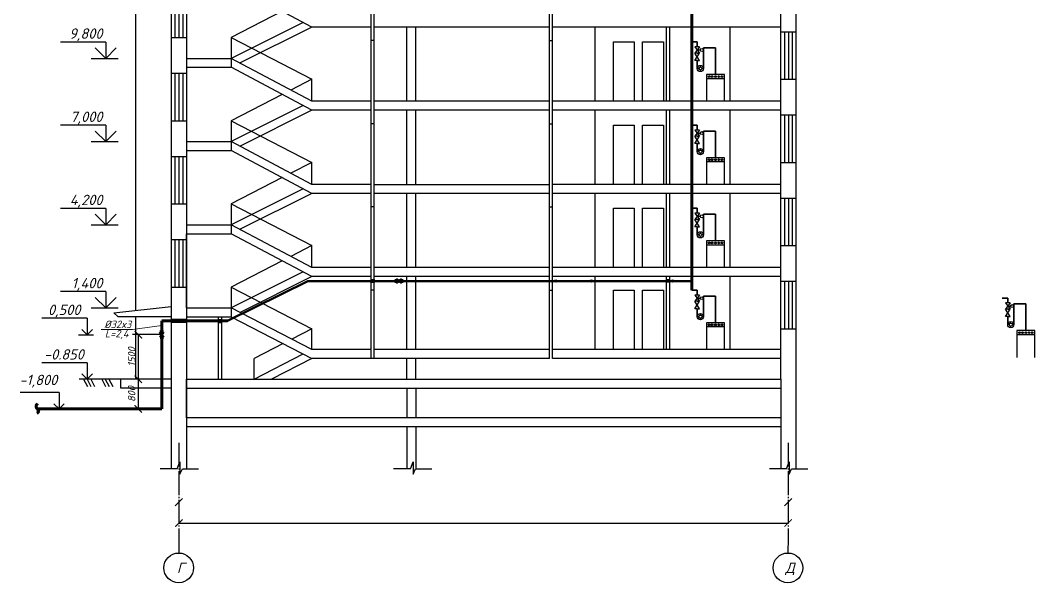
# Model space of a CAD drawing. Header units: millimetres. Extents: x -710977 to 10671, y -929782 to 89628.
# Drawn here: x 3956.1 to 4297.5, y 3958.4 to 4147.8 of the extents above; entities that cross this region are included whole.
import ezdxf
from ezdxf.enums import TextEntityAlignment as Align

# ---------------------------------------------------------------- set-up
doc = ezdxf.new("R2010")
doc.units = ezdxf.units.MM
doc.header["$LTSCALE"] = 0.4
doc.linetypes.add('ГОСТ 2.303 5', pattern=[24, 20, -1.5, 1, -1.5])
for name, color, linetype, lineweight in [('A-WALL', 113, 'Continuous', 9), ('I-WALL', 2, 'Continuous', 9), ('среднегодовой', 255, 'Continuous', 25)]:
    doc.layers.add(name, color=color, linetype=linetype, lineweight=lineweight)
for name, color, linetype in [('VPORTS', 7, 'Continuous'), ('аксонометрия', 84, 'Continuous'), ('кварталыИнфо', 7, 'Continuous'), ('оси', 255, 'Continuous'), ('СхемаГидравлика', 7, 'Continuous')]:
    doc.layers.add(name, color=color, linetype=linetype)
doc.styles.add('Zhenka', font='isocpeur.ttf', dxfattribs={"height": 400})
doc.styles.add('ГОСТ 2.304', font='isocpeui.ttf')
doc.styles.add('размерный', font='isocpeui.ttf')
doc.dimstyles.new('размерный', dxfattribs={"dimtxt": 5, "dimasz": 2.5, "dimexe": 2, "dimexo": 0, "dimgap": 1, "dimtad": 1, "dimtxsty": 'размерный', "dimblk": 'ARCHTICK', "dimcen": 2.5, "dimadec": 0, "dimazin": 0, "dimtfac": 1, "dimtmove": 0, "dimatfit": 2, "dimfxl": 1.25, "dimarcsym": 0})

# ---------------------------------------------------------------- blocks, each defined once
blk = doc.blocks.new('_ArchTick')
at = {"color": 0, "linetype": 'ByBlock', "const_width": 0.15}
blk.add_lwpolyline([(-0.5, -0.5), (0.5, 0.5)], dxfattribs=at)
blk = doc.blocks.new('*D42')
at = {"layer": 'Defpoints', "color": 0, "transparency": 16777216}
for p in [(4003.72, 4026.92), (3995.82, 4016.92), (4003.72, 4016.92)]:
    blk.add_point(p, dxfattribs=at)
at = {"layer": 'среднегодовой', "color": 0, "lineweight": -2, "transparency": 16777216}
for p, q in [((4003.72, 4026.92), (3993.82, 4026.92)), ((3995.82, 4026.92), (3995.82, 4016.92)), ((4003.72, 4016.92), (3993.82, 4016.92))]:
    blk.add_line(p, q, dxfattribs=at)
at = {"layer": 'среднегодовой', "color": 0, "lineweight": -2, "transparency": 16777216, "xscale": 2.5, "yscale": 2.5, "zscale": 2.5}
for p, rotation in [((3995.82, 4026.92), 90), ((3995.82, 4016.92), 270)]:
    blk.add_blockref('_ArchTick', p, dxfattribs=dict(at, rotation=rotation))
at = {"layer": 'среднегодовой', "color": 0, "lineweight": 25, "transparency": 16777216, "insert": (3993.57, 4021.92), "char_height": 2.5, "attachment_point": 5, "rotation": 90, "style": 'размерный'}
blk.add_mtext('{\\fISOCPEUR|b0|i1|c0|p34;800}', dxfattribs=at)
blk = doc.blocks.new('*D41')
at = {"layer": 'Defpoints', "color": 0, "transparency": 16777216}
for p in [(4003.72, 4041.92), (3995.82, 4026.92), (4003.72, 4026.92)]:
    blk.add_point(p, dxfattribs=at)
at = {"layer": 'среднегодовой', "color": 0, "lineweight": -2, "transparency": 16777216}
for p, q in [((4003.72, 4041.92), (3993.82, 4041.92)), ((3995.82, 4041.92), (3995.82, 4026.92)), ((4003.72, 4026.92), (3993.82, 4026.92))]:
    blk.add_line(p, q, dxfattribs=at)
at = {"layer": 'среднегодовой', "color": 0, "lineweight": -2, "transparency": 16777216, "xscale": 2.5, "yscale": 2.5, "zscale": 2.5}
for p, rotation in [((3995.82, 4041.92), 90), ((3995.82, 4026.92), 270)]:
    blk.add_blockref('_ArchTick', p, dxfattribs=dict(at, rotation=rotation))
at = {"layer": 'среднегодовой', "color": 0, "lineweight": 25, "transparency": 16777216, "insert": (3993.57, 4034.42), "char_height": 2.5, "attachment_point": 5, "rotation": 90, "style": 'размерный'}
blk.add_mtext('{\\fISOCPEUR|b0|i1|c0|p34;1500}', dxfattribs=at)
blk = doc.blocks.new('*U45')
at = {"layer": 'кварталыИнфо', "ltscale": 0.12}
for p, q in [((-29.5, 0), (-30.5, 0)), ((29.5, 0), (30.5, 0))]:
    blk.add_line(p, q, dxfattribs=at)
blk = doc.blocks.new('*U46')
at = {"layer": 'кварталыИнфо', "color": 0, "linetype": 'ByBlock', "lineweight": -2, "transparency": 16777216}
for p in [(0, 252), (0, 224), (0, 196), (0, 168), (0, 140), (0, 112), (0, 84), (0, 56), (0, 28), (0, 0)]:
    blk.add_blockref('*U45', p, dxfattribs=at)

msp = doc.modelspace()

# ---------------------------------------------------------------- hatches: boundary and pattern name
at = {"layer": 'аксонометрия', "lineweight": 25}
for points in [[(4188.217, 4128.808, 1), (4187.617, 4128.808, 1)], [(4189.289, 4128.808, 1), (4188.689, 4128.808, 1)], [(4190.361, 4128.808, 1), (4189.761, 4128.808, 1)], [(4191.433, 4128.808, 1), (4190.833, 4128.808, 1)], [(4192.505, 4128.808, 1), (4191.905, 4128.808, 1)], [(4188.217, 4100.808, 1), (4187.617, 4100.808, 1)], [(4189.289, 4100.808, 1), (4188.689, 4100.808, 1)], [(4190.361, 4100.808, 1), (4189.761, 4100.808, 1)], [(4191.433, 4100.808, 1), (4190.833, 4100.808, 1)], [(4192.505, 4100.808, 1), (4191.905, 4100.808, 1)], [(4188.217, 4072.808, 1), (4187.617, 4072.808, 1)], [(4189.289, 4072.808, 1), (4188.689, 4072.808, 1)], [(4190.361, 4072.808, 1), (4189.761, 4072.808, 1)], [(4191.433, 4072.808, 1), (4190.833, 4072.808, 1)], [(4192.505, 4072.808, 1), (4191.905, 4072.808, 1)], [(4188.217, 4045.242, 1), (4187.617, 4045.242, 1)], [(4189.289, 4045.242, 1), (4188.689, 4045.242, 1)], [(4190.361, 4045.242, 1), (4189.761, 4045.242, 1)], [(4191.433, 4045.242, 1), (4190.833, 4045.242, 1)], [(4192.505, 4045.242, 1), (4191.905, 4045.242, 1)], [(4292.67, 4042.592, 1), (4292.07, 4042.592, 1)], [(4293.741, 4042.592, 1), (4293.141, 4042.592, 1)], [(4294.813, 4042.592, 1), (4294.213, 4042.592, 1)], [(4295.885, 4042.592, 1), (4295.285, 4042.592, 1)], [(4296.957, 4042.592, 1), (4296.357, 4042.592, 1)]]:
    msp.add_hatch(color=7, dxfattribs=at).paths.add_polyline_path(points)
at = {"layer": 'СхемаГидравлика'}
h = msp.add_hatch(color=256, dxfattribs=at)
h.dxf.hatch_style = 1
edge = h.paths.add_edge_path()
edge.add_arc((4136.303, 4059.982), 0.391, 0, 360)
h = msp.add_hatch(color=256, dxfattribs=at)
h.dxf.hatch_style = 1
edge = h.paths.add_edge_path()
edge.add_arc((4148.342, 4059.982), 0.391, 0, 360)
h = msp.add_hatch(color=256, dxfattribs=at)
h.dxf.hatch_style = 1
edge = h.paths.add_edge_path()
edge.add_arc((4175.61, 4059.982), 0.391, 0, 360)

# ---------------------------------------------------------------- linework, layer by layer
at = {"color": 7, "lineweight": 25}
for p, q in [((4008.16, 4157.917), (4008.16, 4141.917)), ((4009.471, 4157.917), (4009.471, 4141.917)), ((4010.782, 4157.917), (4010.782, 4141.917)), ((4006.921, 4141.917), (4012.021, 4141.917)), ((4212.061, 4143.917), (4217.061, 4143.917)), ((4213.3, 4143.917), (4213.3, 4127.917)), ((4214.611, 4143.917), (4214.611, 4127.917)), ((4215.922, 4143.917), (4215.922, 4127.917)), ((3984.851, 4140.42), (3969.661, 4140.42)), ((3984.851, 4140.42), (3984.851, 4134.917)), ((3979.936, 4134.917), (3989.049, 4134.917)), ((4006.921, 4129.917), (4012.021, 4129.917)), ((4008.16, 4129.917), (4008.16, 4113.917)), ((4009.471, 4129.917), (4009.471, 4113.917)), ((4010.782, 4129.917), (4010.782, 4113.917)), ((4212.061, 4127.917), (4217.061, 4127.917)), ((4212.061, 4115.917), (4217.061, 4115.917)), ((4213.3, 4115.917), (4213.3, 4099.917)), ((4214.611, 4115.917), (4214.611, 4099.917)), ((4215.922, 4115.917), (4215.922, 4099.917)), ((3984.851, 4112.42), (3969.661, 4112.42)), ((3984.851, 4112.42), (3984.851, 4106.917)), ((4006.921, 4113.917), (4012.021, 4113.917)), ((3979.936, 4106.917), (3989.049, 4106.917)), ((4006.921, 4101.917), (4012.021, 4101.917)), ((4008.16, 4101.917), (4008.16, 4085.917)), ((4009.471, 4101.917), (4009.471, 4085.917)), ((4010.782, 4101.917), (4010.782, 4085.917)), ((4212.061, 4099.917), (4217.061, 4099.917)), ((4212.061, 4087.917), (4217.061, 4087.917)), ((4213.3, 4087.917), (4213.3, 4071.917)), ((4214.611, 4087.917), (4214.611, 4071.917)), ((4215.922, 4087.917), (4215.922, 4071.917)), ((3984.851, 4084.42), (3969.661, 4084.42)), ((3984.851, 4084.42), (3984.851, 4078.917)), ((4006.921, 4085.917), (4012.021, 4085.917)), ((3979.936, 4078.917), (3989.049, 4078.917)), ((4006.921, 4073.917), (4012.021, 4073.917)), ((4008.16, 4073.917), (4008.16, 4057.917)), ((4009.471, 4073.917), (4009.471, 4057.917)), ((4010.782, 4073.917), (4010.782, 4057.917)), ((4212.061, 4071.917), (4217.061, 4071.917)), ((4212.061, 4059.917), (4217.061, 4059.917)), ((4213.3, 4059.917), (4213.3, 4043.917)), ((4214.611, 4059.917), (4214.611, 4043.917)), ((4215.922, 4059.917), (4215.922, 4043.917)), ((3984.851, 4056.42), (3969.661, 4056.42)), ((3984.851, 4056.42), (3984.851, 4050.917)), ((3984.851, 4056.42), (3984.851, 4050.917)), ((4006.921, 4057.917), (4012.021, 4057.917)), ((3979.936, 4050.917), (3989.049, 4050.917)), ((3987.635, 4049.278), (4006.921, 4051.352)), ((3988.997, 4047.917), (3987.635, 4049.278)), ((3978.584, 4047.42), (3963.393, 4047.42)), ((3978.584, 4047.42), (3963.393, 4047.42)), ((3978.584, 4047.42), (3978.584, 4041.917)), ((3978.584, 4047.42), (3978.584, 4041.917)), ((4006.921, 4047.917), (3988.997, 4047.917)), ((4212.061, 4043.917), (4217.061, 4043.917)), ((3975.701, 4041.917), (3980.788, 4041.917)), ((3975.701, 4041.917), (3980.788, 4041.917)), ((3978.584, 4032.42), (3963.393, 4032.42)), ((3978.584, 4032.42), (3978.584, 4026.917)), ((3977.384, 4026.917), (3978.694, 4024.44)), ((3978.584, 4026.917), (3979.894, 4024.44)), ((3979.784, 4026.917), (3981.094, 4024.44)), ((3983.519, 4026.917), (3984.829, 4024.44)), ((3984.719, 4026.917), (3986.029, 4024.44)), ((3985.919, 4026.917), (3987.229, 4024.44)), ((3969.15, 4022.42), (3956.097, 4022.42)), ((3969.15, 4022.42), (3969.15, 4016.917)), ((4008.949, 3996.741), (4009.836, 3999.068)), ((4009.836, 3999.068), (4009.836, 3994.905)), ((4087.446, 3996.741), (4088.333, 3999.068)), ((4088.333, 3999.068), (4088.333, 3994.905)), ((4214.006, 3996.741), (4214.893, 3999.068)), ((4214.893, 3999.068), (4214.893, 3994.905)), ((4008.949, 3996.741), (4003.167, 3996.741)), ((4009.836, 3994.905), (4010.649, 3996.741)), ((4010.649, 3996.741), (4016.06, 3996.741)), ((4087.446, 3996.741), (4081.664, 3996.741)), ((4088.333, 3994.905), (4089.146, 3996.741)), ((4089.146, 3996.741), (4094.557, 3996.741)), ((4214.006, 3996.741), (4208.224, 3996.741)), ((4214.893, 3994.905), (4215.706, 3996.741)), ((4215.706, 3996.741), (4221.117, 3996.741))]:
    msp.add_line(p, q, dxfattribs=at)
at = {"color": 7, "lineweight": 35}
for p, q in [((4183.961, 4140.459), (4182.152, 4140.459)), ((4183.962, 4138.802), (4183.961, 4140.459)), ((4186.06, 4131.532), (4186.061, 4138.482)), ((4190.061, 4138.482), (4186.061, 4138.482)), ((4190.061, 4129.482), (4190.061, 4138.482)), ((4183.961, 4135.481), (4183.961, 4135.482)), ((4183.961, 4135.481), (4183.961, 4135.482)), ((4183.961, 4131.532), (4183.961, 4134.233)), ((4183.961, 4112.459), (4182.152, 4112.459)), ((4183.962, 4110.802), (4183.961, 4112.459)), ((4183.961, 4107.481), (4183.961, 4107.482)), ((4183.961, 4107.481), (4183.961, 4107.482)), ((4186.06, 4103.532), (4186.061, 4110.482)), ((4190.061, 4110.482), (4186.061, 4110.482)), ((4190.061, 4101.482), (4190.061, 4110.482)), ((4183.961, 4103.532), (4183.961, 4106.233)), ((4183.961, 4084.459), (4182.152, 4084.459)), ((4183.962, 4082.802), (4183.961, 4084.459)), ((4186.06, 4075.532), (4186.061, 4082.482)), ((4190.061, 4082.482), (4186.061, 4082.482)), ((4190.061, 4073.482), (4190.061, 4082.482)), ((4183.961, 4079.481), (4183.961, 4079.482)), ((4183.961, 4079.481), (4183.961, 4079.482)), ((4183.961, 4075.532), (4183.961, 4078.233)), ((4183.961, 4056.893), (4182.152, 4056.893)), ((4183.962, 4055.237), (4183.961, 4056.893)), ((4186.06, 4047.967), (4186.061, 4054.917)), ((4190.061, 4054.917), (4186.061, 4054.917)), ((4190.061, 4045.917), (4190.061, 4054.917)), ((4288.413, 4054.243), (4286.604, 4054.243)), ((4288.414, 4052.586), (4288.413, 4054.243)), ((4183.961, 4051.915), (4183.961, 4051.917)), ((4183.961, 4051.915), (4183.961, 4051.917)), ((4183.961, 4047.967), (4183.961, 4050.667)), ((4288.413, 4049.265), (4288.413, 4049.266)), ((4288.413, 4049.265), (4288.413, 4049.266)), ((4294.513, 4052.266), (4290.513, 4052.266)), ((4290.513, 4045.316), (4290.513, 4052.266)), ((4294.513, 4043.266), (4294.513, 4052.266)), ((4288.413, 4045.316), (4288.413, 4048.017))]:
    msp.add_line(p, q, dxfattribs=at)
at = {"color": 7, "lineweight": 50}
for p, q in [((4052.922, 4059.982), (4025.822, 4046.56)), ((4052.922, 4059.982), (4082.57, 4059.982)), ((4084.48, 4059.982), (4182.152, 4059.982))]:
    msp.add_line(p, q, dxfattribs=at)
at = {"color": 7, "lineweight": 20}
for q in [(3983.29, 4043.645), (4003.721, 4045.019)]:
    msp.add_line((3993.825, 4043.645), q, dxfattribs=at)
at = {"color": 0, "linetype": 'ByBlock', "const_width": 0.375}
for points in [[(4008.221, 3984.263), (4010.721, 3986.763)], [(4213.278, 3984.263), (4215.778, 3986.763)], [(4008.221, 3977.263), (4010.721, 3979.763)], [(4213.278, 3977.263), (4215.778, 3979.763)]]:
    msp.add_lwpolyline(points, dxfattribs=at)
at = {"layer": 'A-WALL', "lineweight": 25}
for p, q in [((4212.061, 4026.917), (4212.061, 4336.482)), ((4217.061, 4336.482), (4217.061, 4026.917)), ((3994.921, 4313.586), (3994.921, 4050.062)), ((4006.921, 4308.917), (4006.921, 3996.741)), ((4012.021, 4308.917), (4012.021, 3996.741)), ((4074.221, 4145.482), (4054.221, 4145.482)), ((4086.221, 4145.482), (4075.221, 4145.482)), ((4134.221, 4145.482), (4086.221, 4145.482)), ((4086.221, 4120.482), (4086.221, 4145.482)), ((4089.221, 4120.482), (4089.221, 4145.482)), ((4212.061, 4145.482), (4135.221, 4145.482)), ((4012.021, 4134.917), (4027.121, 4134.917)), ((4012.021, 4131.917), (4027.121, 4131.917)), ((4074.221, 4120.482), (4054.221, 4120.482)), ((4074.221, 4117.482), (4054.221, 4117.482)), ((4086.221, 4120.482), (4075.221, 4120.482)), ((4086.221, 4117.482), (4075.221, 4117.482)), ((4134.221, 4120.482), (4086.221, 4120.482)), ((4134.221, 4117.482), (4086.221, 4117.482)), ((4086.221, 4092.482), (4086.221, 4117.482)), ((4089.221, 4092.482), (4089.221, 4117.482)), ((4212.061, 4120.482), (4135.221, 4120.482)), ((4212.061, 4117.482), (4135.221, 4117.482)), ((4012.021, 4106.917), (4027.121, 4106.917)), ((4012.021, 4103.917), (4027.121, 4103.917)), ((4074.221, 4092.482), (4054.221, 4092.482)), ((4075.221, 4092.482), (4086.221, 4092.482)), ((4086.221, 4092.482), (4134.221, 4092.482)), ((4212.061, 4092.482), (4135.221, 4092.482)), ((4074.221, 4089.482), (4054.221, 4089.482)), ((4086.221, 4089.482), (4075.221, 4089.482)), ((4134.221, 4089.482), (4086.221, 4089.482)), ((4086.221, 4064.482), (4086.221, 4089.482)), ((4089.221, 4064.482), (4089.221, 4089.482)), ((4212.061, 4089.482), (4135.221, 4089.482)), ((4012.021, 4078.917), (4027.121, 4078.917)), ((4012.021, 4075.917), (4027.121, 4075.917)), ((4012.021, 4050.917), (4012.021, 4075.917)), ((4074.221, 4064.482), (4054.221, 4064.482)), ((4086.221, 4064.482), (4075.221, 4064.482)), ((4134.221, 4064.482), (4086.221, 4064.482)), ((4212.061, 4064.482), (4135.221, 4064.482)), ((4054.221, 4061.482), (4030.07, 4049.393)), ((4074.221, 4061.482), (4054.221, 4061.482)), ((4086.221, 4061.482), (4075.221, 4061.482)), ((4134.221, 4061.482), (4086.221, 4061.482)), ((4086.221, 4036.917), (4086.221, 4061.482)), ((4089.221, 4036.917), (4089.221, 4061.482)), ((4212.061, 4061.482), (4135.221, 4061.482)), ((4012.021, 4050.917), (4027.121, 4050.917)), ((4012.021, 4047.917), (4027.121, 4047.917)), ((4074.221, 4036.917), (4054.221, 4036.917)), ((4089.221, 4036.917), (4075.221, 4036.917)), ((4134.221, 4036.917), (4089.221, 4036.917)), ((4212.061, 4036.917), (4135.221, 4036.917)), ((4089.221, 4033.917), (4054.221, 4033.917)), ((4086.221, 4026.917), (4086.221, 4033.917)), ((4089.221, 4026.917), (4089.221, 4033.917)), ((4134.221, 4033.917), (4089.221, 4033.917)), ((4212.061, 4033.917), (4135.221, 4033.917)), ((4006.921, 4026.917), (3975.921, 4026.917)), ((3989.921, 4023.917), (3989.921, 4026.917)), ((4012.021, 4023.917), (4012.021, 4026.917)), ((4012.021, 4026.917), (4089.221, 4026.917)), ((4089.221, 4026.917), (4212.061, 4026.917)), ((4212.061, 4026.917), (4212.061, 3996.741)), ((4217.061, 4026.917), (4217.061, 3996.741)), ((4006.921, 4023.917), (3989.921, 4023.917)), ((4012.021, 4013.917), (4012.021, 4023.917)), ((4012.021, 4023.917), (4089.221, 4023.917)), ((4086.221, 4023.917), (4086.221, 4013.917)), ((4089.221, 4023.917), (4089.221, 4013.917)), ((4089.221, 4023.917), (4212.061, 4023.917)), ((4086.221, 4013.917), (4012.021, 4013.917)), ((4212.061, 4013.917), (4086.221, 4013.917)), ((4086.221, 4010.917), (4012.021, 4010.917)), ((4086.221, 4010.917), (4086.221, 3996.741)), ((4212.061, 4010.917), (4086.221, 4010.917)), ((4089.221, 4010.917), (4089.221, 3996.741))]:
    msp.add_line(p, q, dxfattribs=at)
at = {"layer": 'I-WALL', "lineweight": 25}
for p, q in [((4074.221, 4033.917), (4074.221, 4313.482)), ((4075.221, 4033.917), (4075.221, 4313.482)), ((4134.221, 4033.917), (4134.221, 4313.482)), ((4135.221, 4033.917), (4135.221, 4313.482)), ((4173.561, 4120.482), (4173.561, 4145.482)), ((4174.561, 4145.482), (4174.561, 4120.482)), ((4173.561, 4092.482), (4173.561, 4117.482)), ((4174.561, 4117.482), (4174.561, 4092.482)), ((4173.561, 4064.482), (4173.561, 4089.482)), ((4174.561, 4089.482), (4174.561, 4064.482)), ((4173.561, 4036.917), (4173.561, 4061.482)), ((4174.561, 4061.482), (4174.561, 4036.917)), ((4022.673, 4047.917), (4022.673, 4026.917)), ((4023.873, 4047.917), (4023.873, 4026.917))]:
    msp.add_line(p, q, dxfattribs=at)
at = {"layer": 'VPORTS', "ltscale": 0.2}
for p, q in [((4074.221, 4060.482), (4075.221, 4060.482)), ((4075.221, 4059.482), (4074.221, 4059.482)), ((4075.221, 4060.482), (4075.221, 4059.482)), ((3994.921, 4047.917), (3994.921, 4026.917)), ((3978.584, 4041.917), (3976.816, 4043.684)), ((3978.584, 4041.917), (3980.352, 4043.684)), ((3978.584, 4026.917), (3976.816, 4028.684)), ((3978.584, 4026.917), (3980.352, 4028.684)), ((3969.15, 4016.917), (3967.382, 4018.684)), ((3969.15, 4016.917), (3970.917, 4018.684))]:
    msp.add_line(p, q, dxfattribs=at)
at = {"layer": 'VPORTS'}
msp.add_line((4029.864, 4026.917), (4029.894, 4026.917), dxfattribs=at)
at = {"layer": 'аксонометрия', "color": 7, "lineweight": 70}
for p, q in [((4182.152, 4056.893), (4182.152, 4308.459)), ((4182.152, 4056.893), (4182.152, 4280.459)), ((4082.57, 4059.98), (4082.568, 4060.581)), ((4082.568, 4060.581), (4084.482, 4059.384)), ((4082.57, 4059.98), (4082.571, 4059.378)), ((4082.571, 4059.378), (4084.479, 4060.587)), ((4084.48, 4059.985), (4084.479, 4060.587)), ((4084.48, 4059.985), (4084.482, 4059.384)), ((4003.721, 4046.56), (4003.721, 4042.872)), ((4003.721, 4046.56), (4012.021, 4046.56)), ((4012.021, 4046.56), (4025.822, 4046.56)), ((4012.021, 4046.56), (4017.021, 4046.56)), ((4003.718, 4042.872), (4003.117, 4042.87)), ((4004.326, 4040.963), (4003.117, 4042.87)), ((4003.123, 4040.959), (4004.32, 4042.874)), ((4003.718, 4042.872), (4004.32, 4042.874)), ((4003.724, 4040.961), (4003.123, 4040.959)), ((4003.724, 4040.961), (4003.721, 4016.917)), ((4003.724, 4040.961), (4004.326, 4040.963)), ((3961.789, 4016.917), (4003.721, 4016.917))]:
    msp.add_line(p, q, dxfattribs=at)
at = {"layer": 'аксонометрия', "color": 7, "lineweight": 25}
for p, q in [((4183.962, 4138.802), (4183.175, 4138.802)), ((4184.748, 4138.802), (4183.175, 4136.731)), ((4183.175, 4138.802), (4184.748, 4136.731)), ((4184.748, 4138.802), (4183.962, 4138.802)), ((4183.962, 4136.731), (4183.175, 4136.731)), ((4184.748, 4134.233), (4183.175, 4136.731)), ((4183.175, 4134.233), (4184.748, 4136.731)), ((4183.962, 4136.731), (4183.175, 4136.731)), ((4183.962, 4137.766), (4184.962, 4137.766)), ((4183.962, 4136.731), (4184.748, 4136.731)), ((4184.748, 4136.731), (4183.962, 4136.731)), ((4183.962, 4134.233), (4183.175, 4134.233)), ((4184.489, 4131.532), (4183.96, 4131.532)), ((4183.962, 4134.233), (4184.748, 4134.233)), ((4185.01, 4132.054), (4185.01, 4132.582)), ((4186.06, 4131.532), (4185.532, 4131.532)), ((4185.01, 4130.482), (4185.01, 4131.011)), ((4193.061, 4129.482), (4187.061, 4129.482)), ((4187.061, 4129.482), (4187.061, 4120.482)), ((4193.061, 4128.09), (4187.061, 4128.09)), ((4193.061, 4120.482), (4193.061, 4129.482)), ((4183.962, 4110.802), (4183.175, 4110.802)), ((4184.748, 4110.802), (4183.175, 4108.731)), ((4183.175, 4110.802), (4184.748, 4108.731)), ((4184.748, 4110.802), (4183.962, 4110.802)), ((4183.962, 4108.731), (4183.175, 4108.731)), ((4184.748, 4106.233), (4183.175, 4108.731)), ((4183.175, 4106.233), (4184.748, 4108.731)), ((4183.962, 4108.731), (4183.175, 4108.731)), ((4183.962, 4109.766), (4184.962, 4109.766)), ((4183.962, 4108.731), (4184.748, 4108.731)), ((4184.748, 4108.731), (4183.962, 4108.731)), ((4183.962, 4106.233), (4183.175, 4106.233)), ((4183.962, 4106.233), (4184.748, 4106.233)), ((4185.01, 4104.054), (4185.01, 4104.582)), ((4184.489, 4103.532), (4183.96, 4103.532)), ((4185.01, 4102.482), (4185.01, 4103.011)), ((4186.06, 4103.532), (4185.532, 4103.532)), ((4193.061, 4101.482), (4187.061, 4101.482)), ((4187.061, 4101.482), (4187.061, 4092.482)), ((4193.061, 4092.482), (4193.061, 4101.482)), ((4193.061, 4100.09), (4187.061, 4100.09)), ((4183.962, 4082.802), (4183.175, 4082.802)), ((4184.748, 4082.802), (4183.175, 4080.731)), ((4183.175, 4082.802), (4184.748, 4080.731)), ((4183.962, 4080.731), (4183.175, 4080.731)), ((4184.748, 4078.233), (4183.175, 4080.731)), ((4183.175, 4078.233), (4184.748, 4080.731)), ((4183.962, 4080.731), (4183.175, 4080.731)), ((4184.748, 4082.802), (4183.962, 4082.802)), ((4183.962, 4081.766), (4184.962, 4081.766)), ((4183.962, 4080.731), (4184.748, 4080.731)), ((4184.748, 4080.731), (4183.962, 4080.731)), ((4183.962, 4078.233), (4183.175, 4078.233)), ((4183.962, 4078.233), (4184.748, 4078.233)), ((4185.01, 4076.054), (4185.01, 4076.582)), ((4184.489, 4075.532), (4183.96, 4075.532)), ((4185.01, 4074.482), (4185.01, 4075.011)), ((4186.06, 4075.532), (4185.532, 4075.532)), ((4193.061, 4073.482), (4187.061, 4073.482)), ((4187.061, 4073.482), (4187.061, 4064.482)), ((4193.061, 4064.482), (4193.061, 4073.482)), ((4193.061, 4072.09), (4187.061, 4072.09)), ((4183.962, 4055.237), (4183.175, 4055.237)), ((4184.748, 4055.237), (4183.175, 4053.165)), ((4183.175, 4055.237), (4184.748, 4053.165)), ((4183.962, 4053.165), (4183.175, 4053.165)), ((4184.748, 4050.667), (4183.175, 4053.165)), ((4183.175, 4050.667), (4184.748, 4053.165)), ((4183.962, 4053.165), (4183.175, 4053.165)), ((4184.748, 4055.237), (4183.962, 4055.237)), ((4183.962, 4054.201), (4184.962, 4054.201)), ((4183.962, 4053.165), (4184.748, 4053.165)), ((4184.748, 4053.165), (4183.962, 4053.165)), ((4183.962, 4050.667), (4183.175, 4050.667)), ((4183.962, 4050.667), (4184.748, 4050.667)), ((4288.414, 4052.586), (4287.628, 4052.586)), ((4289.2, 4052.586), (4287.628, 4050.515)), ((4287.628, 4052.586), (4289.2, 4050.515)), ((4288.414, 4050.515), (4287.628, 4050.515)), ((4289.2, 4048.017), (4287.628, 4050.515)), ((4287.628, 4048.017), (4289.2, 4050.515)), ((4288.414, 4050.515), (4287.628, 4050.515)), ((4289.2, 4052.586), (4288.414, 4052.586)), ((4288.414, 4051.55), (4289.414, 4051.55)), ((4288.414, 4050.515), (4289.2, 4050.515)), ((4289.2, 4050.515), (4288.414, 4050.515)), ((4006.921, 4047.104), (4012.021, 4047.104)), ((4006.921, 4046.104), (4012.021, 4046.104)), ((4022.673, 4047.06), (4023.873, 4047.06)), ((4022.673, 4046.06), (4023.873, 4046.06)), ((4184.489, 4047.967), (4183.96, 4047.967)), ((4185.01, 4048.488), (4185.01, 4049.017)), ((4185.01, 4046.917), (4185.01, 4047.445)), ((4186.06, 4047.967), (4185.532, 4047.967)), ((4193.061, 4045.917), (4187.061, 4045.917)), ((4187.061, 4045.917), (4187.061, 4036.917)), ((4193.061, 4036.917), (4193.061, 4045.917)), ((4288.414, 4048.017), (4287.628, 4048.017)), ((4288.414, 4048.017), (4289.2, 4048.017)), ((4289.463, 4045.838), (4289.463, 4046.366)), ((4193.061, 4044.524), (4187.061, 4044.524)), ((4288.942, 4045.316), (4288.413, 4045.316)), ((4289.463, 4044.266), (4289.463, 4044.795)), ((4290.513, 4045.316), (4289.984, 4045.316)), ((4297.513, 4043.266), (4291.513, 4043.266)), ((4291.513, 4043.266), (4291.513, 4034.266)), ((4297.513, 4034.266), (4297.513, 4043.266)), ((4297.513, 4041.874), (4291.513, 4041.874))]:
    msp.add_line(p, q, dxfattribs=at)
for centre, radius in [((4185.462, 4137.766), 0.5), ((4185.01, 4131.532), 1.05), ((4185.01, 4131.532), 0.521), ((4187.917, 4128.808), 0.3), ((4188.989, 4128.808), 0.3), ((4190.061, 4128.808), 0.3), ((4191.133, 4128.808), 0.3), ((4192.205, 4128.808), 0.3), ((4185.462, 4109.766), 0.5), ((4185.01, 4103.532), 1.05), ((4185.01, 4103.532), 0.521), ((4187.917, 4100.808), 0.3), ((4188.989, 4100.808), 0.3), ((4190.061, 4100.808), 0.3), ((4191.133, 4100.808), 0.3), ((4192.205, 4100.808), 0.3), ((4185.462, 4081.766), 0.5), ((4185.01, 4075.532), 1.05), ((4185.01, 4075.532), 0.521), ((4187.917, 4072.808), 0.3), ((4188.989, 4072.808), 0.3), ((4190.061, 4072.808), 0.3), ((4191.133, 4072.808), 0.3), ((4192.205, 4072.808), 0.3), ((4185.462, 4054.201), 0.5), ((4289.914, 4051.55), 0.5), ((4185.01, 4047.967), 1.05), ((4185.01, 4047.967), 0.521), ((4289.463, 4045.316), 1.05), ((4289.463, 4045.316), 0.521), ((4187.917, 4045.242), 0.3), ((4188.989, 4045.242), 0.3), ((4190.061, 4045.242), 0.3), ((4191.133, 4045.242), 0.3), ((4192.205, 4045.242), 0.3), ((4292.37, 4042.592), 0.3), ((4293.441, 4042.592), 0.3), ((4294.513, 4042.592), 0.3), ((4295.585, 4042.592), 0.3), ((4296.657, 4042.592), 0.3)]:
    msp.add_circle(centre, radius, dxfattribs=at)
at = {"layer": 'аксонометрия', "color": 7, "lineweight": 70}
msp.add_spline([(3961.928, 4018.757), (3961.402, 4017.882), (3961.789, 4016.917), (3962.289, 4016.032), (3961.711, 4015.454)], degree=3, dxfattribs=at)
at = {"layer": 'кварталыИнфо', "ltscale": 0.12}
for p, q in [((4149.501, 4145.482), (4149.501, 4120.482)), ((4195.061, 4120.482), (4195.061, 4145.482)), ((4155.721, 4120.482), (4155.721, 4140.482)), ((4155.721, 4140.482), (4162.721, 4140.482)), ((4162.721, 4140.482), (4162.721, 4120.482)), ((4165.561, 4120.482), (4165.561, 4140.482)), ((4165.561, 4140.482), (4172.561, 4140.482)), ((4172.561, 4140.482), (4172.561, 4120.482)), ((4149.501, 4117.482), (4149.501, 4092.482)), ((4195.061, 4092.482), (4195.061, 4117.482)), ((4155.721, 4092.482), (4155.721, 4112.482)), ((4155.721, 4112.482), (4162.721, 4112.482)), ((4162.721, 4112.482), (4162.721, 4092.482)), ((4165.561, 4092.482), (4165.561, 4112.482)), ((4165.561, 4112.482), (4172.561, 4112.482)), ((4172.561, 4112.482), (4172.561, 4092.482)), ((4149.501, 4089.482), (4149.501, 4064.482)), ((4195.061, 4064.482), (4195.061, 4089.482)), ((4155.721, 4064.482), (4155.721, 4084.482)), ((4155.721, 4084.482), (4162.721, 4084.482)), ((4162.721, 4084.482), (4162.721, 4064.482)), ((4165.561, 4064.482), (4165.561, 4084.482)), ((4165.561, 4084.482), (4172.561, 4084.482)), ((4172.561, 4084.482), (4172.561, 4064.482)), ((4149.501, 4061.482), (4149.501, 4036.917)), ((4173.561, 4060.45), (4174.561, 4060.45)), ((4174.561, 4059.594), (4173.561, 4059.594)), ((4195.061, 4036.917), (4195.061, 4061.482)), ((4155.721, 4036.917), (4155.721, 4056.917)), ((4155.721, 4056.917), (4162.721, 4056.917)), ((4162.721, 4056.917), (4162.721, 4036.917)), ((4165.561, 4036.917), (4165.561, 4056.917)), ((4165.561, 4056.917), (4172.561, 4056.917)), ((4172.561, 4056.917), (4172.561, 4036.917)), ((4009.471, 3978.513), (4214.528, 3978.513))]:
    msp.add_line(p, q, dxfattribs=at)
at = {"layer": 'оси'}
for p, q in [((4054.221, 4145.482), (4027.121, 4159.917)), ((4044.276, 4150.779), (4027.121, 4141.917)), ((4051.317, 4147.029), (4027.121, 4134.917)), ((4054.221, 4145.482), (4030.07, 4133.393)), ((4027.121, 4141.917), (4054.221, 4127.917)), ((4027.121, 4141.917), (4027.121, 4131.917)), ((4054.221, 4120.482), (4027.121, 4134.917)), ((4054.221, 4117.482), (4027.121, 4131.917)), ((4054.221, 4127.917), (4047.136, 4124.256)), ((4054.221, 4120.482), (4054.221, 4127.917)), ((4044.276, 4122.779), (4027.121, 4113.917)), ((4051.317, 4119.029), (4027.121, 4106.917)), ((4054.221, 4117.482), (4030.07, 4105.393)), ((4027.121, 4113.917), (4054.221, 4099.917)), ((4027.121, 4113.917), (4027.121, 4103.917)), ((4054.221, 4092.482), (4027.121, 4106.917)), ((4054.221, 4089.482), (4027.121, 4103.917)), ((4054.221, 4099.917), (4047.136, 4096.256)), ((4054.221, 4092.482), (4054.221, 4099.917)), ((4044.276, 4094.779), (4027.121, 4085.917)), ((4051.317, 4091.029), (4027.121, 4078.917)), ((4054.221, 4089.482), (4030.07, 4077.393)), ((4027.121, 4085.917), (4054.221, 4071.917)), ((4027.121, 4085.917), (4027.121, 4075.917)), ((4054.221, 4064.482), (4027.121, 4078.917)), ((4054.221, 4061.482), (4027.121, 4075.917)), ((4054.221, 4071.917), (4047.136, 4068.256)), ((4054.221, 4071.482), (4054.221, 4071.917)), ((4054.221, 4064.482), (4054.221, 4071.482)), ((4044.276, 4066.779), (4027.121, 4057.917)), ((4051.317, 4063.029), (4027.121, 4050.917)), ((4027.121, 4057.917), (4054.221, 4043.917)), ((4027.121, 4057.917), (4027.121, 4047.917)), ((4054.221, 4036.917), (4027.121, 4050.917)), ((4027.121, 4047.917), (4054.221, 4033.917)), ((4054.221, 4043.917), (4047.446, 4040.417)), ((4054.221, 4036.917), (4054.221, 4043.917)), ((4044.542, 4038.917), (4034.864, 4033.917)), ((4034.864, 4026.917), (4051.317, 4035.417)), ((4034.864, 4026.917), (4034.864, 4033.917)), ((4054.221, 4033.917), (4040.671, 4026.917))]:
    msp.add_line(p, q, dxfattribs=at)
at = {"layer": 'оси', "linetype": 'ГОСТ 2.303 5', "lineweight": 25}
for p, q in [((4009.471, 4005.513), (4009.471, 3973.513)), ((4214.528, 4005.513), (4214.528, 3973.513)), ((4009.471, 3973.513), (4009.406, 3968.412)), ((4214.528, 3973.513), (4214.464, 3968.412))]:
    msp.add_line(p, q, dxfattribs=at)
at = {"layer": 'оси', "linetype": 'Continuous', "lineweight": 25}
for centre in [(4009.406, 3963.412), (4214.464, 3963.412)]:
    msp.add_circle(centre, 5, dxfattribs=at)
at = {"layer": 'СхемаГидравлика'}
for p, q in [((3984.851, 4134.917), (3981.316, 4138.452)), ((3984.851, 4134.917), (3988.387, 4138.452)), ((3984.851, 4106.917), (3981.316, 4110.452)), ((3984.851, 4106.917), (3988.387, 4110.452)), ((3984.851, 4078.917), (3981.316, 4082.452)), ((3984.851, 4078.917), (3988.387, 4082.452)), ((3984.851, 4050.917), (3981.316, 4054.452)), ((3984.851, 4050.917), (3988.387, 4054.452))]:
    msp.add_line(p, q, dxfattribs=at)
for centre in [(4136.303, 4059.982), (4148.342, 4059.982), (4175.61, 4059.982)]:
    msp.add_circle(centre, 0.391, dxfattribs=at)

# ---------------------------------------------------------------- block references
at = {"layer": 'кварталыИнфо'}
msp.add_blockref('*U46', (4104.721, 4056.917), dxfattribs=at)

# ---------------------------------------------------------------- texts
at = {"color": 7, "lineweight": 25, "char_height": 3.5, "width": 13.14349, "style": 'Zhenka'}
for s, insert, attachment_point in [('{\\fISOCPEUR|b0|i1|c0|p34;9,800}', (3983.76, 4145.026), 3), ('{\\fISOCPEUR|b0|i1|c0|p34;7,000}', (3983.76, 4117.026), 3), ('{\\fISOCPEUR|b0|i1|c0|p34;4,200}', (3983.76, 4089.026), 3), ('{\\fISOCPEUR|b0|i1|c0|p34;1,400}', (3983.76, 4061.026), 3), ('{\\fISOCPEUR|b0|i1|c0|p34;0,500}', (3976.344, 4052.026), 3), ('{\\fISOCPEUR|b0|i1|c0|p34;-0.850}', (3977.493, 4037.026), 3), ('{\\fISOCPEUR|b0|i1|c0|p34;-1,800}', (3968.553, 4024.104), 9)]:
    msp.add_mtext(s, dxfattribs=dict(at, insert=insert, attachment_point=attachment_point))
at = {"color": 7, "lineweight": 20, "char_height": 2.5, "width": 14.94504, "attachment_point": 3, "style": 'Zhenka'}
for s, insert in [('{\\fISOCPEUR|b0|i1|c0|p34;%%C32x3}', (3993.469, 4046.649)), ('{\\fISOCPEUR|b0|i1|c0|p34;L=2,4}', (3992.506, 4043.473))]:
    msp.add_mtext(s, dxfattribs=dict(at, insert=insert))
at = {"layer": 'оси', "linetype": 'Continuous', "lineweight": 25, "style": 'ГОСТ 2.304'}
for s, p in [('Г', (4010.122, 3963.433)), ('Д', (4215.179, 3963.433))]:
    msp.add_text(s, height=3.5, dxfattribs=at).set_placement(p, align=Align.MIDDLE_CENTER)

# ---------------------------------------------------------------- dimensions: what is measured, and where the dimension line sits
at = {"layer": 'среднегодовой', "color": 7, "lineweight": 25}
for base, p1, p2, text, picture, middle in [((3995.823, 4026.917), (4003.721, 4041.917), (4003.721, 4026.917), '{\\fISOCPEUR|b0|i1|c0|p34;1500}', '*D41', (3995.823, 4034.417)), ((3995.823, 4016.917), (4003.722, 4026.917), (4003.721, 4016.917), '{\\fISOCPEUR|b0|i1|c0|p34;800}', '*D42', (3995.823, 4021.917))]:
    dim = msp.add_linear_dim(base=base, p1=p1, p2=p2, angle=90, text=text, dimstyle='размерный', override={"dimtxt": 2.5}, dxfattribs=at)
    dim.commit()
    dim.dimension.update_dxf_attribs({"geometry": picture, "text_midpoint": middle, "dimtype": 160})

doc.saveas('drawing.dxf')
